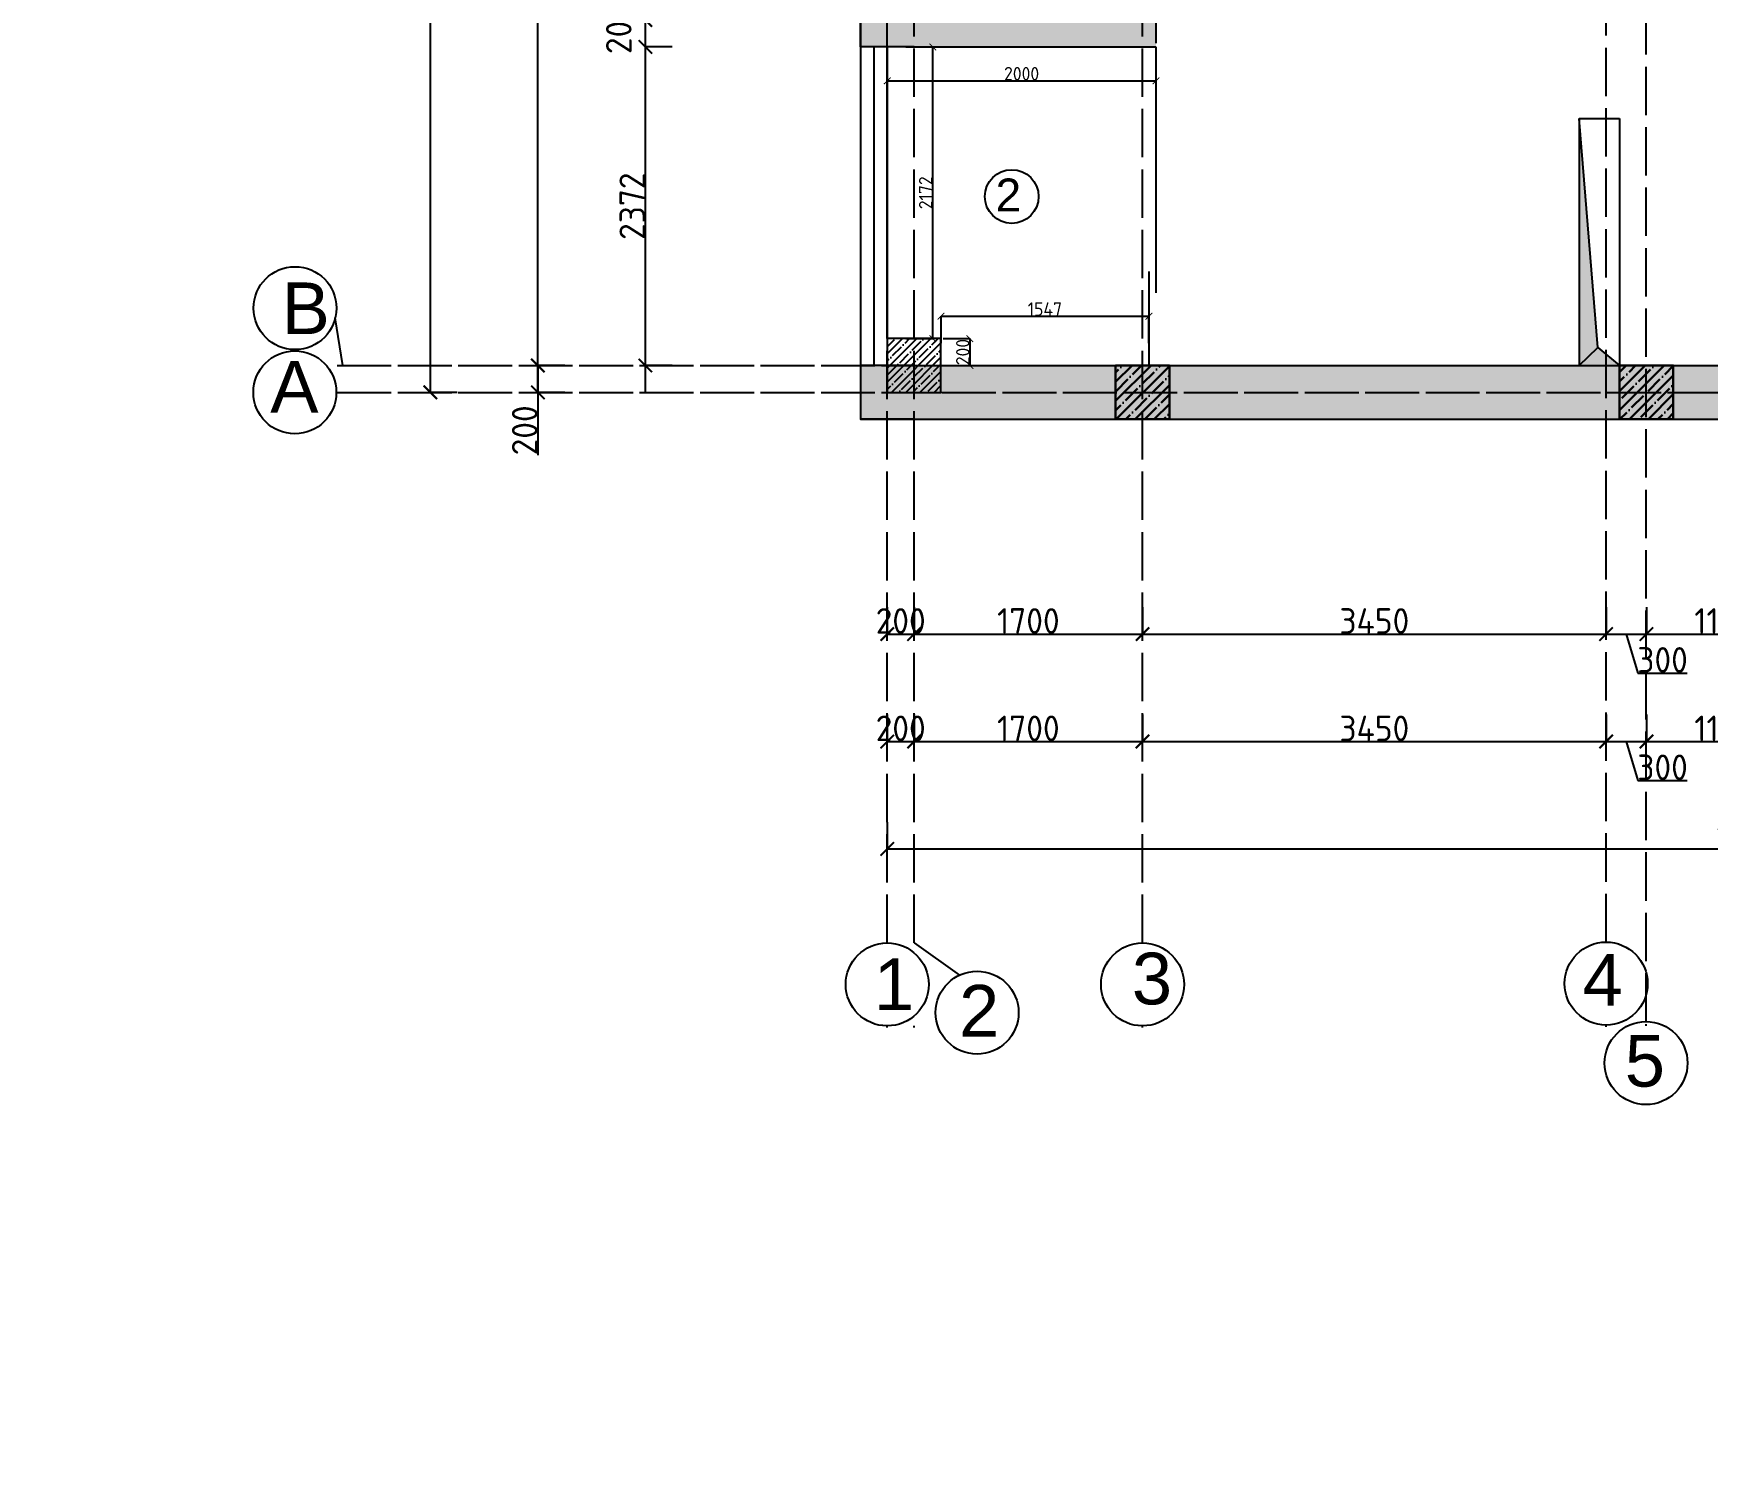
# Model space of a CAD drawing. Header units: millimetres. Extents: x -178199094 to 13669908, y -30538122 to 6091408.
# Drawn here: x 337122 to 349581, y 48285 to 58889 of the extents above; entities that cross this region are included whole.
import ezdxf

# ---------------------------------------------------------------- set-up
doc = ezdxf.new("R2010")
doc.units = ezdxf.units.MM
doc.linetypes.add('ACAD_ISO02W100', pattern=[15, 12, -3])
for name, color, linetype in [('0_Rəng_Yaşıllıqlar', 7, 'Continuous'), ('Plan 1', 7, 'Continuous'), ('Plan 2', 7, 'Continuous')]:
    doc.layers.add(name, color=color, linetype=linetype)
doc.styles.add('gost', font='GOST Common.ttf')
doc.styles.get("Standard").update_dxf_attribs({"font": 'arial.ttf'})
doc.dimstyles.new('GOST', dxfattribs={"dimtxt": 190, "dimasz": 100, "dimexe": 0.18, "dimexo": 0.06, "dimgap": 3, "dimtad": 1, "dimdec": 0, "dimzin": 0, "dimdsep": 46, "dimtxsty": 'gost', "dimblk": 'ARCHTICK', "dimcen": 0.09, "dimclrt": 256, "dimadec": 0, "dimazin": 0, "dimtfac": 1, "dimtdec": 0, "dimtofl": 0, "dimtmove": 0, "dimatfit": 3, "dimldrblk": 'ARCHTICK', "dimfxl": 200, "dimfxlon": 1, "dimtolj": 1, "dimtzin": 0, "dimarcsym": 0})
pattern_1 = [(45, (290801.86, 43216), (-70.71068, 70.71068), []), (45, (290872.57, 43216), (-70.71068, 70.71068), [125, -25, 0, -25])]

# ---------------------------------------------------------------- blocks, each defined once
blk = doc.blocks.new('_ArchTick')
at = {"color": 0, "linetype": 'ByBlock', "const_width": 0.15}
blk.add_lwpolyline([(-0.5, -0.5), (0.5, 0.5)], dxfattribs=at)
blk = doc.blocks.new('*D155')
at = {"color": 0, "lineweight": -2, "transparency": 16777216}
for p, q in [((341876, 58789), (341676, 58789)), ((341676, 56417), (341676, 58789)), ((341876, 56417), (341676, 56417))]:
    blk.add_line(p, q, dxfattribs=at)
at = {"layer": 'Defpoints', "color": 0, "transparency": 16777216}
for p in [(341676, 58789), (343276, 58789), (343276, 56417)]:
    blk.add_point(p, dxfattribs=at)
at = {"color": 0, "lineweight": -2, "transparency": 16777216, "xscale": 100, "yscale": 100, "zscale": 100}
for p, rotation in [((341676, 58789), 90), ((341676, 56417), 270)]:
    blk.add_blockref('_ArchTick', p, dxfattribs=dict(at, rotation=rotation))
at = {"transparency": 16777216, "insert": (341578, 57603), "char_height": 190, "attachment_point": 5, "rotation": 90, "style": 'gost'}
blk.add_mtext('\\A1;2372', dxfattribs=at)
blk = doc.blocks.new('*D156')
at = {"color": 0, "lineweight": -2, "transparency": 16777216}
for p, q in [((341876, 58989), (341676, 58989)), ((341676, 58789), (341676, 58989)), ((341876, 58789), (341676, 58789))]:
    blk.add_line(p, q, dxfattribs=at)
at = {"layer": 'Defpoints', "color": 0, "transparency": 16777216}
for p in [(341676, 58989), (343276, 58989), (343276, 58789)]:
    blk.add_point(p, dxfattribs=at)
at = {"color": 0, "lineweight": -2, "transparency": 16777216, "xscale": 100, "yscale": 100, "zscale": 100}
for p, rotation in [((341676, 58989), 90), ((341676, 58789), 270)]:
    blk.add_blockref('_ArchTick', p, dxfattribs=dict(at, rotation=rotation))
at = {"transparency": 16777216, "insert": (341478, 58922), "char_height": 190, "attachment_point": 5, "rotation": 90, "style": 'gost'}
blk.add_mtext('\\A1;200', dxfattribs=at)
blk = doc.blocks.new('*D160')
at = {"color": 0, "lineweight": -2, "transparency": 16777216}
for p, q in [((341076, 62617), (340876, 62617)), ((340876, 56417), (340876, 62617)), ((341076, 56417), (340876, 56417))]:
    blk.add_line(p, q, dxfattribs=at)
at = {"layer": 'Defpoints', "color": 0, "transparency": 16777216}
for p in [(340876, 62617), (343476, 62617), (343376, 56417)]:
    blk.add_point(p, dxfattribs=at)
at = {"color": 0, "lineweight": -2, "transparency": 16777216, "xscale": 100, "yscale": 100, "zscale": 100}
for p, rotation in [((340876, 62617), 90), ((340876, 56417), 270)]:
    blk.add_blockref('_ArchTick', p, dxfattribs=dict(at, rotation=rotation))
at = {"transparency": 16777216, "insert": (340778, 59517), "char_height": 190, "attachment_point": 5, "rotation": 90, "style": 'gost'}
blk.add_mtext('\\A1;6200', dxfattribs=at)
blk = doc.blocks.new('*D162')
at = {"color": 0, "lineweight": -2, "transparency": 16777216}
for p, q in [((341076, 56417), (340876, 56417)), ((340876, 56417), (340876, 56217)), ((341076, 56217), (340876, 56217)), ((340876, 56217), (340876, 55750))]:
    blk.add_line(p, q, dxfattribs=at)
at = {"layer": 'Defpoints', "color": 0, "transparency": 16777216}
for p in [(345376, 56417), (340876, 56217), (345376, 56217)]:
    blk.add_point(p, dxfattribs=at)
at = {"color": 0, "lineweight": -2, "transparency": 16777216, "xscale": 100, "yscale": 100, "zscale": 100}
for p, rotation in [((340876, 56417), 90), ((340876, 56217), 270)]:
    blk.add_blockref('_ArchTick', p, dxfattribs=dict(at, rotation=rotation))
at = {"transparency": 16777216, "insert": (340778, 55934), "char_height": 190, "attachment_point": 5, "rotation": 90, "style": 'gost'}
blk.add_mtext('\\A1;200', dxfattribs=at)
blk = doc.blocks.new('*D163')
at = {"color": 0, "lineweight": -2, "transparency": 16777216}
for p, q in [((340276, 66617), (340076, 66617)), ((340076, 56217), (340076, 66617)), ((340276, 56217), (340076, 56217))]:
    blk.add_line(p, q, dxfattribs=at)
at = {"layer": 'Defpoints', "color": 0, "transparency": 16777216}
for p in [(340076, 66617), (345376, 66617), (345376, 56217)]:
    blk.add_point(p, dxfattribs=at)
at = {"color": 0, "lineweight": -2, "transparency": 16777216, "xscale": 100, "yscale": 100, "zscale": 100}
for p, rotation in [((340076, 66617), 90), ((340076, 56217), 270)]:
    blk.add_blockref('_ArchTick', p, dxfattribs=dict(at, rotation=rotation))
at = {"transparency": 16777216, "insert": (339978, 61417), "char_height": 190, "attachment_point": 5, "rotation": 90, "style": 'gost'}
blk.add_mtext('\\A1;10400', dxfattribs=at)
blk = doc.blocks.new('*D167')
at = {"color": 0, "lineweight": -2, "transparency": 16777216}
for p, q in [((343476, 54617), (343476, 54417)), ((343676, 54617), (343676, 54417)), ((343476, 54417), (343676, 54417))]:
    blk.add_line(p, q, dxfattribs=at)
at = {"layer": 'Defpoints', "color": 0, "transparency": 16777216}
for p in [(343476, 56017), (343676, 56017), (343676, 54417)]:
    blk.add_point(p, dxfattribs=at)
at = {"color": 0, "lineweight": -2, "transparency": 16777216, "xscale": 100, "yscale": 100, "zscale": 100, "rotation": 180}
blk.add_blockref('_ArchTick', (343476, 54417), dxfattribs=at)
at = {"color": 0, "lineweight": -2, "transparency": 16777216, "xscale": 100, "yscale": 100, "zscale": 100}
blk.add_blockref('_ArchTick', (343676, 54417), dxfattribs=at)
at = {"transparency": 16777216, "insert": (343576, 54515), "char_height": 190, "attachment_point": 5, "style": 'gost'}
blk.add_mtext('\\A1;200', dxfattribs=at)
blk = doc.blocks.new('*D168')
at = {"color": 0, "lineweight": -2, "transparency": 16777216}
for p, q in [((343676, 54617), (343676, 54417)), ((345376, 54617), (345376, 54417)), ((343676, 54417), (345376, 54417))]:
    blk.add_line(p, q, dxfattribs=at)
at = {"layer": 'Defpoints', "color": 0, "transparency": 16777216}
for p in [(345376, 56217), (343676, 56017), (345376, 54417)]:
    blk.add_point(p, dxfattribs=at)
at = {"color": 0, "lineweight": -2, "transparency": 16777216, "xscale": 100, "yscale": 100, "zscale": 100, "rotation": 180}
blk.add_blockref('_ArchTick', (343676, 54417), dxfattribs=at)
at = {"color": 0, "lineweight": -2, "transparency": 16777216, "xscale": 100, "yscale": 100, "zscale": 100}
blk.add_blockref('_ArchTick', (345376, 54417), dxfattribs=at)
at = {"transparency": 16777216, "insert": (344526, 54515), "char_height": 190, "attachment_point": 5, "style": 'gost'}
blk.add_mtext('\\A1;1700', dxfattribs=at)
blk = doc.blocks.new('*D117')
at = {"color": 0, "lineweight": -2, "transparency": 16777216}
for p, q in [((345376, 54617), (345376, 54417)), ((348826, 54617), (348826, 54417)), ((345376, 54417), (348826, 54417))]:
    blk.add_line(p, q, dxfattribs=at)
at = {"layer": 'Defpoints', "color": 0, "transparency": 16777216}
for p in [(348826, 62788), (345376, 56217), (348826, 54417)]:
    blk.add_point(p, dxfattribs=at)
at = {"color": 0, "lineweight": -2, "transparency": 16777216, "xscale": 100, "yscale": 100, "zscale": 100, "rotation": 180}
blk.add_blockref('_ArchTick', (345376, 54417), dxfattribs=at)
at = {"color": 0, "lineweight": -2, "transparency": 16777216, "xscale": 100, "yscale": 100, "zscale": 100}
blk.add_blockref('_ArchTick', (348826, 54417), dxfattribs=at)
at = {"transparency": 16777216, "insert": (347101, 54515), "char_height": 190, "attachment_point": 5, "style": 'gost'}
blk.add_mtext('\\A1;3450', dxfattribs=at)
blk = doc.blocks.new('*D169')
at = {"color": 0, "lineweight": -2, "transparency": 16777216}
for p, q in [((348826, 54617), (348826, 54417)), ((349126, 54617), (349126, 54417)), ((348826, 54417), (349126, 54417)), ((348976, 54417), (349063, 54127)), ((349063, 54127), (349430, 54127))]:
    blk.add_line(p, q, dxfattribs=at)
at = {"layer": 'Defpoints', "color": 0, "transparency": 16777216}
for p in [(348826, 62788), (349126, 56217), (349126, 54417)]:
    blk.add_point(p, dxfattribs=at)
at = {"color": 0, "lineweight": -2, "transparency": 16777216, "xscale": 100, "yscale": 100, "zscale": 100, "rotation": 180}
blk.add_blockref('_ArchTick', (348826, 54417), dxfattribs=at)
at = {"color": 0, "lineweight": -2, "transparency": 16777216, "xscale": 100, "yscale": 100, "zscale": 100}
blk.add_blockref('_ArchTick', (349126, 54417), dxfattribs=at)
at = {"transparency": 16777216, "insert": (349246, 54225), "char_height": 190, "attachment_point": 5, "style": 'gost'}
blk.add_mtext('\\A1;300', dxfattribs=at)
blk = doc.blocks.new('*D170')
at = {"color": 0, "lineweight": -2, "transparency": 16777216}
for p, q in [((349126, 54617), (349126, 54417)), ((350276, 54617), (350276, 54417)), ((349126, 54417), (350276, 54417))]:
    blk.add_line(p, q, dxfattribs=at)
at = {"layer": 'Defpoints', "color": 0, "transparency": 16777216}
for p in [(350276, 62967), (349126, 56217), (350276, 54417)]:
    blk.add_point(p, dxfattribs=at)
at = {"color": 0, "lineweight": -2, "transparency": 16777216, "xscale": 100, "yscale": 100, "zscale": 100, "rotation": 180}
blk.add_blockref('_ArchTick', (349126, 54417), dxfattribs=at)
at = {"color": 0, "lineweight": -2, "transparency": 16777216, "xscale": 100, "yscale": 100, "zscale": 100}
blk.add_blockref('_ArchTick', (350276, 54417), dxfattribs=at)
at = {"transparency": 16777216, "insert": (349701, 54515), "char_height": 190, "attachment_point": 5, "style": 'gost'}
blk.add_mtext('\\A1;1150', dxfattribs=at)
blk = doc.blocks.new('*D174')
at = {"color": 0, "lineweight": -2, "transparency": 16777216}
for p, q in [((343476, 53017), (343476, 52817)), ((356426, 53017), (356426, 52817)), ((343476, 52817), (356426, 52817))]:
    blk.add_line(p, q, dxfattribs=at)
at = {"layer": 'Defpoints', "color": 0, "transparency": 16777216}
for p in [(343476, 56417), (356426, 56417), (356426, 52817)]:
    blk.add_point(p, dxfattribs=at)
at = {"color": 0, "lineweight": -2, "transparency": 16777216, "xscale": 100, "yscale": 100, "zscale": 100, "rotation": 180}
blk.add_blockref('_ArchTick', (343476, 52817), dxfattribs=at)
at = {"color": 0, "lineweight": -2, "transparency": 16777216, "xscale": 100, "yscale": 100, "zscale": 100}
blk.add_blockref('_ArchTick', (356426, 52817), dxfattribs=at)
at = {"transparency": 16777216, "insert": (349951, 52915), "char_height": 190, "attachment_point": 5, "style": 'gost'}
blk.add_mtext('\\A1;12950', dxfattribs=at)
blk = doc.blocks.new('*D214')
at = {"color": 0, "lineweight": -2, "transparency": 16777216}
for p, q in [((343615, 58789), (343815, 58789)), ((343815, 56617), (343815, 58789)), ((343615, 56617), (343815, 56617))]:
    blk.add_line(p, q, dxfattribs=at)
at = {"layer": 'Defpoints', "color": 0, "transparency": 16777216}
for p in [(343476, 58789), (343815, 58789), (343476, 56617)]:
    blk.add_point(p, dxfattribs=at)
at = {"color": 0, "lineweight": -2, "transparency": 16777216, "xscale": 50, "yscale": 50, "zscale": 50}
for p, rotation in [((343815, 58789), 90), ((343815, 56617), 270)]:
    blk.add_blockref('_ArchTick', p, dxfattribs=dict(at, rotation=rotation))
at = {"transparency": 16777216, "insert": (343762, 57703), "char_height": 100, "attachment_point": 5, "rotation": 90, "style": 'gost'}
blk.add_mtext('\\A1;2172', dxfattribs=at)
blk = doc.blocks.new('*D215')
at = {"color": 0, "lineweight": -2, "transparency": 16777216}
for p, q in [((343476, 58737), (343476, 58537)), ((345476, 58737), (345476, 58537)), ((343476, 58537), (345476, 58537))]:
    blk.add_line(p, q, dxfattribs=at)
at = {"layer": 'Defpoints', "color": 0, "transparency": 16777216}
for p in [(343476, 58789), (345476, 58789), (345476, 58537)]:
    blk.add_point(p, dxfattribs=at)
at = {"color": 0, "lineweight": -2, "transparency": 16777216, "xscale": 50, "yscale": 50, "zscale": 50, "rotation": 180}
blk.add_blockref('_ArchTick', (343476, 58537), dxfattribs=at)
at = {"color": 0, "lineweight": -2, "transparency": 16777216, "xscale": 50, "yscale": 50, "zscale": 50}
blk.add_blockref('_ArchTick', (345476, 58537), dxfattribs=at)
at = {"transparency": 16777216, "insert": (344476, 58590), "char_height": 100, "attachment_point": 5, "style": 'gost'}
blk.add_mtext('\\A1;2000', dxfattribs=at)
blk = doc.blocks.new('*D216')
at = {"color": 0, "lineweight": -2, "transparency": 16777216}
for p, q in [((343891, 56617), (344091, 56617)), ((344091, 56617), (344091, 56417)), ((343891, 56417), (344091, 56417))]:
    blk.add_line(p, q, dxfattribs=at)
at = {"layer": 'Defpoints', "color": 0, "transparency": 16777216}
for p in [(343815, 56617), (343815, 56417), (344091, 56417)]:
    blk.add_point(p, dxfattribs=at)
at = {"color": 0, "lineweight": -2, "transparency": 16777216, "xscale": 50, "yscale": 50, "zscale": 50}
for p, rotation in [((344091, 56617), 90), ((344091, 56417), 270)]:
    blk.add_blockref('_ArchTick', p, dxfattribs=dict(at, rotation=rotation))
at = {"transparency": 16777216, "insert": (344038, 56517), "char_height": 100, "attachment_point": 5, "rotation": 90, "style": 'gost'}
blk.add_mtext('\\A1;200', dxfattribs=at)
blk = doc.blocks.new('*D217')
at = {"color": 0, "lineweight": -2, "transparency": 16777216}
for p, q in [((343876, 56584), (343876, 56785)), ((343876, 56784), (345423, 56784)), ((345423, 56584), (345423, 56785))]:
    blk.add_line(p, q, dxfattribs=at)
at = {"layer": 'Defpoints', "color": 0, "transparency": 16777216}
for p in [(345423, 56784), (343876, 56417), (345423, 56417)]:
    blk.add_point(p, dxfattribs=at)
at = {"color": 0, "lineweight": -2, "transparency": 16777216, "xscale": 50, "yscale": 50, "zscale": 50, "rotation": 180}
blk.add_blockref('_ArchTick', (343876, 56784), dxfattribs=at)
at = {"color": 0, "lineweight": -2, "transparency": 16777216, "xscale": 50, "yscale": 50, "zscale": 50}
blk.add_blockref('_ArchTick', (345423, 56784), dxfattribs=at)
at = {"transparency": 16777216, "insert": (344649, 56837), "char_height": 100, "attachment_point": 5, "style": 'gost'}
blk.add_mtext('\\A1;1547', dxfattribs=at)
blk = doc.blocks.new('*D120')
at = {"color": 0, "lineweight": -2, "transparency": 16777216}
for p, q in [((343476, 53817), (343476, 53617)), ((343676, 53817), (343676, 53617)), ((343476, 53617), (343676, 53617))]:
    blk.add_line(p, q, dxfattribs=at)
at = {"layer": 'Defpoints', "color": 0, "transparency": 16777216}
for p in [(343476, 55217), (343676, 55217), (343676, 53617)]:
    blk.add_point(p, dxfattribs=at)
at = {"color": 0, "lineweight": -2, "transparency": 16777216, "xscale": 100, "yscale": 100, "zscale": 100, "rotation": 180}
blk.add_blockref('_ArchTick', (343476, 53617), dxfattribs=at)
at = {"color": 0, "lineweight": -2, "transparency": 16777216, "xscale": 100, "yscale": 100, "zscale": 100}
blk.add_blockref('_ArchTick', (343676, 53617), dxfattribs=at)
at = {"transparency": 16777216, "insert": (343576, 53715), "char_height": 190, "attachment_point": 5, "style": 'gost'}
blk.add_mtext('\\A1;200', dxfattribs=at)
blk = doc.blocks.new('*D121')
at = {"color": 0, "lineweight": -2, "transparency": 16777216}
for p, q in [((343676, 53817), (343676, 53617)), ((345376, 53817), (345376, 53617)), ((343676, 53617), (345376, 53617))]:
    blk.add_line(p, q, dxfattribs=at)
at = {"layer": 'Defpoints', "color": 0, "transparency": 16777216}
for p in [(345376, 55417), (343676, 55217), (345376, 53617)]:
    blk.add_point(p, dxfattribs=at)
at = {"color": 0, "lineweight": -2, "transparency": 16777216, "xscale": 100, "yscale": 100, "zscale": 100, "rotation": 180}
blk.add_blockref('_ArchTick', (343676, 53617), dxfattribs=at)
at = {"color": 0, "lineweight": -2, "transparency": 16777216, "xscale": 100, "yscale": 100, "zscale": 100}
blk.add_blockref('_ArchTick', (345376, 53617), dxfattribs=at)
at = {"transparency": 16777216, "insert": (344526, 53715), "char_height": 190, "attachment_point": 5, "style": 'gost'}
blk.add_mtext('\\A1;1700', dxfattribs=at)
blk = doc.blocks.new('*D122')
at = {"color": 0, "lineweight": -2, "transparency": 16777216}
for p, q in [((345376, 53817), (345376, 53617)), ((348826, 53817), (348826, 53617)), ((345376, 53617), (348826, 53617))]:
    blk.add_line(p, q, dxfattribs=at)
at = {"layer": 'Defpoints', "color": 0, "transparency": 16777216}
for p in [(348826, 61988), (345376, 55417), (348826, 53617)]:
    blk.add_point(p, dxfattribs=at)
at = {"color": 0, "lineweight": -2, "transparency": 16777216, "xscale": 100, "yscale": 100, "zscale": 100, "rotation": 180}
blk.add_blockref('_ArchTick', (345376, 53617), dxfattribs=at)
at = {"color": 0, "lineweight": -2, "transparency": 16777216, "xscale": 100, "yscale": 100, "zscale": 100}
blk.add_blockref('_ArchTick', (348826, 53617), dxfattribs=at)
at = {"transparency": 16777216, "insert": (347101, 53715), "char_height": 190, "attachment_point": 5, "style": 'gost'}
blk.add_mtext('\\A1;3450', dxfattribs=at)
blk = doc.blocks.new('*D123')
at = {"color": 0, "lineweight": -2, "transparency": 16777216}
for p, q in [((348826, 53817), (348826, 53617)), ((349126, 53817), (349126, 53617)), ((348826, 53617), (349126, 53617)), ((348976, 53617), (349063, 53327)), ((349063, 53327), (349430, 53327))]:
    blk.add_line(p, q, dxfattribs=at)
at = {"layer": 'Defpoints', "color": 0, "transparency": 16777216}
for p in [(348826, 61988), (349126, 55417), (349126, 53617)]:
    blk.add_point(p, dxfattribs=at)
at = {"color": 0, "lineweight": -2, "transparency": 16777216, "xscale": 100, "yscale": 100, "zscale": 100, "rotation": 180}
blk.add_blockref('_ArchTick', (348826, 53617), dxfattribs=at)
at = {"color": 0, "lineweight": -2, "transparency": 16777216, "xscale": 100, "yscale": 100, "zscale": 100}
blk.add_blockref('_ArchTick', (349126, 53617), dxfattribs=at)
at = {"transparency": 16777216, "insert": (349246, 53425), "char_height": 190, "attachment_point": 5, "style": 'gost'}
blk.add_mtext('\\A1;300', dxfattribs=at)
blk = doc.blocks.new('*D124')
at = {"color": 0, "lineweight": -2, "transparency": 16777216}
for p, q in [((349126, 53817), (349126, 53617)), ((350276, 53817), (350276, 53617)), ((349126, 53617), (350276, 53617))]:
    blk.add_line(p, q, dxfattribs=at)
at = {"layer": 'Defpoints', "color": 0, "transparency": 16777216}
for p in [(350276, 62167), (349126, 55417), (350276, 53617)]:
    blk.add_point(p, dxfattribs=at)
at = {"color": 0, "lineweight": -2, "transparency": 16777216, "xscale": 100, "yscale": 100, "zscale": 100, "rotation": 180}
blk.add_blockref('_ArchTick', (349126, 53617), dxfattribs=at)
at = {"color": 0, "lineweight": -2, "transparency": 16777216, "xscale": 100, "yscale": 100, "zscale": 100}
blk.add_blockref('_ArchTick', (350276, 53617), dxfattribs=at)
at = {"transparency": 16777216, "insert": (349701, 53715), "char_height": 190, "attachment_point": 5, "style": 'gost'}
blk.add_mtext('\\A1;1150', dxfattribs=at)
blk = doc.blocks.new('*D218')
at = {"color": 0, "lineweight": -2, "transparency": 16777216}
for p, q in [((358026, 62797), (358226, 62797)), ((358226, 56217), (358226, 62797)), ((358026, 56217), (358226, 56217))]:
    blk.add_line(p, q, dxfattribs=at)
at = {"layer": 'Defpoints', "color": 0, "transparency": 16777216}
for p in [(349126, 62797), (358226, 62797), (349126, 56217)]:
    blk.add_point(p, dxfattribs=at)
at = {"color": 0, "lineweight": -2, "transparency": 16777216, "xscale": 100, "yscale": 100, "zscale": 100}
for p, rotation in [((358226, 62797), 90), ((358226, 56217), 270)]:
    blk.add_blockref('_ArchTick', p, dxfattribs=dict(at, rotation=rotation))
at = {"transparency": 16777216, "insert": (358128, 59507), "char_height": 190, "attachment_point": 5, "rotation": 90, "style": 'gost'}
blk.add_mtext('\\A1;6580', dxfattribs=at)

msp = doc.modelspace()

# ---------------------------------------------------------------- hatches: boundary and pattern name
at = {"ltscale": 50, "true_color": 0x636466, "transparency": 33554687}
h = msp.add_hatch(color=251, dxfattribs=at)
h.dxf.hatch_style = 1
h.paths.add_polyline_path([(356625.77868, 56417.03036), (356225.77868, 56417.03036), (343675.77868, 56417.03036), (343275.77868, 56417.03036), (343275.77868, 56017.03036), (356625.77868, 56017.03036)])
h.paths.add_polyline_path([(345475.77868, 58989.40218), (343675.77868, 58989.40218), (343675.77868, 58789.40218), (345475.77868, 58789.40218)])
h.paths.add_polyline_path([(354275.77868, 62967.03036), (350275.77868, 62967.03036), (350275.77868, 63147.41356), (350075.77868, 63147.41356), (350075.77868, 62767.03036), (354275.77868, 62767.03036)])
h.paths.add_polyline_path([(345551.93224, 61017.03036), (345475.77868, 61017.03036), (345475.77868, 60817.03036), (345551.93224, 60817.03036)], flags=17)
h.paths.add_polyline_path([(343675.77868, 58989.40218), (343275.77868, 58989.40218), (343275.77868, 58789.40218), (343675.77868, 58789.40218), (343675.77868, 58817.03036)])
h.paths.add_polyline_path([(346325.77868, 60817.03036), (346325.77868, 61017.03036), (346151.93224, 61017.03036), (346151.93224, 60817.03036)], flags=17)
h.paths.add_polyline_path([(354525.77868, 63057.2303), (354275.77868, 63057.2303), (354275.77868, 62967.03036), (354525.77868, 62967.03036)])
h.paths.add_polyline_path([(344015.77868, 66417.03036), (344015.77868, 66817.03036), (343275.77868, 66817.03036), (343275.77868, 66417.03036)])
h.paths.add_polyline_path([(344975.77868, 66817.03036), (344975.77868, 66417.03036), (345475.77868, 66417.03036), (349475.77868, 66417.03036), (356225.77868, 66417.03036), (356625.77868, 66417.03036), (356625.77868, 66817.03036)])
h.paths.add_polyline_path([(348875.77868, 62987.03036), (348675.77868, 62987.03036), (348675.77868, 62817.03036), (345475.77868, 62817.03036), (345275.77868, 62817.03036), (345275.77868, 59839.40218), (345475.77868, 59839.40218), (345475.77868, 60817.03036), (345475.77868, 62617.03036), (346375.77868, 62617.03036), (346375.77868, 62091.20255), (346575.77868, 62091.20255), (346575.77868, 62617.03036), (348625.77868, 62617.03036), (348875.77868, 62617.03036)])
h.paths.add_polyline_path([(350075.77868, 63917.03036), (350275.77868, 63917.03036), (350275.77868, 64217.03036), (349675.77868, 64217.03036), (349675.77868, 66417.03036), (349475.77868, 66417.03036), (349475.77868, 64217.03036), (348675.77868, 64217.03036), (348675.77868, 63737.03036), (348875.77868, 63737.03036), (348875.77868, 64017.03036), (350075.77868, 64017.03036)])
at = {"transparency": 33554687}
h = msp.add_hatch(color=7, dxfattribs=at)
h.dxf.hatch_style = 1
h.paths.add_polyline_path([(348625.77868, 58257.03036), (348625.77868, 56417.03036), (348763.71546, 56551.57914)])
h.paths.add_polyline_path([(348763.71546, 56551.57914), (348625.77868, 56417.03036), (348925.77868, 56417.03036)])
h = msp.add_hatch(dxfattribs=at)
h.set_pattern_fill('ANSI35', color=1, scale=300)
h.set_pattern_definition([(45, (290482.76, 33739.616), (-53.03301, 53.03301), []), (45, (290535.79, 33739.616), (-53.03301, 53.03301), [93.75, -18.75, 0, -18.75])])
h.paths.add_polyline_path([(343875.77868, 56617.03036), (343475.77868, 56617.03036), (343475.77868, 56217.03036), (343875.77868, 56217.03036)])
at = {"lineweight": 30, "transparency": 33554687}
h = msp.add_hatch(dxfattribs=at)
h.set_pattern_fill('ANSI35', color=1, scale=400)
h.set_pattern_definition(pattern_1)
h.paths.add_polyline_path([(345175.77868, 56417.03036), (345175.77868, 56017.03036), (345575.77868, 56017.03036), (345575.77868, 56417.03036)])
h = msp.add_hatch(dxfattribs=at)
h.set_pattern_fill('ANSI35', color=1, scale=400)
h.set_pattern_definition(pattern_1)
h.paths.add_polyline_path([(348925.77868, 56417.03036), (348925.77868, 56017.03036), (349325.77868, 56017.03036), (349325.77868, 56417.03036)])
at = {"layer": '0_Rəng_Yaşıllıqlar', "true_color": 0x636466, "transparency": 33554687}
h = msp.add_hatch(color=251, dxfattribs=at)
h.dxf.hatch_style = 1
h.paths.add_polyline_path([(345275.77868, 58789.40218), (345475.77868, 58789.40218), (345475.77868, 58817.03036), (345275.77868, 58817.03036)])

# ---------------------------------------------------------------- linework, layer by layer
at = {"color": 152, "true_color": 0x2776bb}
for p, q in [((343675.77868, 58789.40218), (343275.77868, 58789.40218)), ((343675.77868, 56417.03036), (343275.77868, 56417.03036))]:
    msp.add_line(p, q, dxfattribs=at)
for p, q in [((343675.77868, 58789.40218), (345275.77868, 58789.40218)), ((345275.77868, 58789.40218), (345475.77868, 58789.40218)), ((339424.43501, 56417.03036), (339368.42299, 56771.1608)), ((343675.77868, 52117.03036), (344013.40916, 51877.52414))]:
    msp.add_line(p, q)
at = {"lineweight": 25}
for p, q in [((345475.77868, 58789.40218), (345475.77868, 56958.17508)), ((345422.98408, 57116.5589), (345422.98408, 56417.03036))]:
    msp.add_line(p, q, dxfattribs=at)
at = {"color": 18, "true_color": 0x000000}
for p, q in [((348625.77868, 58257.03036), (348625.77868, 56417.03036)), ((348625.77868, 58257.03036), (348925.77868, 58257.03036)), ((348925.77868, 58257.03036), (348925.77868, 56417.03036)), ((343675.77868, 56417.03036), (356225.77868, 56417.03036))]:
    msp.add_line(p, q, dxfattribs=at)
for points in [[(344015.77868, 66817.03036), (343275.77868, 66817.03036), (343275.77868, 56017.03036), (356625.77868, 56017.03036)], [(343275.77868, 58789.40218), (343275.77868, 58989.40218), (345475.77868, 58989.40218)], [(345475.77868, 58989.40218), (345475.77868, 58817.03036)], [(348625.77868, 56417.03036), (348763.71546, 56551.57914), (348625.77868, 58257.03036)], [(348763.71546, 56551.57914), (348925.77868, 56417.03036)]]:
    msp.add_lwpolyline(points, dxfattribs=at)
at = {"color": 152, "true_color": 0x2776bb}
for points in [[(343475.77868, 56617.03036), (343475.77868, 62817.03036)], [(343275.77868, 58789.40218), (343275.77868, 56417.03036)], [(343375.77868, 58789.40218), (343375.77868, 56417.03036)], [(343475.77868, 58789.40218), (343475.77868, 56417.03036)], [(343675.77868, 56017.03036), (343275.77868, 56017.03036)], [(345575.77868, 56017.03036), (345175.77868, 56017.03036)], [(349325.77868, 56017.03036), (348925.77868, 56017.03036)]]:
    msp.add_lwpolyline(points, dxfattribs=at)
msp.add_lwpolyline([(343475.77868, 56217.03036), (343875.77868, 56217.03036), (343875.77868, 56617.03036), (343475.77868, 56617.03036)], close=True)
at = {"color": 18, "lineweight": 30, "true_color": 0x000000}
for points in [[(345175.77868, 56017.03036), (345575.77868, 56017.03036), (345575.77868, 56417.03036), (345175.77868, 56417.03036)], [(348925.77868, 56017.03036), (349325.77868, 56017.03036), (349325.77868, 56417.03036), (348925.77868, 56417.03036)]]:
    msp.add_lwpolyline(points, close=True, dxfattribs=at)
at = {"color": 1}
msp.add_circle((338361.65661, 48716.67136), 79667.78329, dxfattribs=at)
at = {"layer": 'Plan 1', "color": 251, "linetype": 'ACAD_ISO02W100', "ltscale": 30, "true_color": 0x636466}
for p, q in [((340075.77868, 56217.03036), (340075.77868, 66617.03036)), ((340875.77868, 56217.03036), (340875.77868, 66617.03036)), ((341675.77868, 56217.03036), (341675.77868, 66617.03036)), ((348825.95162, 52123.28726), (348825.95162, 62423.28726)), ((349123.04086, 51531.82581), (349123.04086, 62430.84286)), ((343475.77868, 52117.03036), (343475.77868, 62417.03036)), ((343675.77868, 52117.03036), (343675.77868, 62417.03036)), ((345375.77868, 52117.03036), (345375.77868, 62417.03036)), ((339382.9828, 56417.03036), (360382.95822, 56417.03036)), ((339424.43501, 56417.03036), (360525.77868, 56417.03036)), ((339382.9828, 56217.03036), (360525.77868, 56217.03036)), ((339424.43501, 56217.03036), (360525.77868, 56217.03036)), ((343475.77868, 54417.03036), (356425.77868, 54417.03036)), ((343475.77868, 53617.03036), (356425.77868, 53617.03036)), ((343475.77868, 52817.03036), (356425.77868, 52817.03036)), ((343475.77868, 51487.05103), (343475.77868, 51499.56483)), ((343675.77868, 51487.05103), (343675.77868, 51499.56483)), ((345375.77868, 51487.05103), (345375.77868, 51499.56483)), ((348825.95162, 51493.30793), (348825.95162, 51505.82173)), ((349123.04086, 51500.86352), (349123.04086, 51513.37733))]:
    msp.add_line(p, q, dxfattribs=at)
at = {"layer": 'Plan 1'}
for centre in [(339068.42246, 56844.06899), (339067.04591, 56217.03036), (343475.77868, 51808.2976), (345375.77868, 51808.2976), (348825.95162, 51814.5545), (344144.48384, 51597.99713), (349123.04086, 51222.43274)]:
    msp.add_circle(centre, 308.73277, dxfattribs=at)
at = {"layer": 'Plan 2'}
msp.add_circle((344402.16759, 57674.99256), 200, dxfattribs=at)

# ---------------------------------------------------------------- texts
at = {"layer": 'Plan 1', "char_height": 384.87481}
for s, insert, attachment_point in [('B', (338968.92954, 56650.57394), 7), ('1', (343376.28576, 52001.79264), 1), ('3', (345296.66056, 52044.51279), 1), ('4', (348651.37851, 52035.80173), 1), ('2', (344010.36026, 51804.33677), 1), ('5', (348964.9276, 51431.94436), 1)]:
    msp.add_mtext_dynamic_manual_height_columns(s, width=384.8748082, gutter_width=0.54982, heights=[0], dxfattribs=dict(at, insert=insert, attachment_point=attachment_point))
at = {"layer": 'Plan 1', "insert": (338884.35294, 56066.59244), "char_height": 384.8748082, "attachment_point": 7, "style": 'gost'}
msp.add_mtext_dynamic_manual_height_columns('{\\fArial|b0|i0|c238|p34;A}', width=384.8748082, gutter_width=0.54982, heights=[0], dxfattribs=at)
at = {"layer": 'Plan 2', "insert": (344281.81867, 57809.09408), "char_height": 245.41227, "attachment_point": 1}
msp.add_mtext_dynamic_manual_height_columns('2', width=245.4122714, gutter_width=0.81804, heights=[0], dxfattribs=at)

# ---------------------------------------------------------------- dimensions: what is measured, and where the dimension line sits
for base, p1, p2, picture, middle in [((340075.77868, 66617.03036), (345375.77868, 56217.03036), (345375.77868, 66617.03036), '*D163', (339977.77868, 61417.03036)), ((358225.77868, 62796.74003), (349125.77868, 56217.03036), (349125.77868, 62796.74003), '*D218', (358127.77868, 59506.8852)), ((340875.77868, 62617.03036), (343375.77868, 56417.03036), (343475.77868, 62617.03036), '*D160', (340777.77868, 59517.03036)), ((341675.77868, 58789.40218), (343275.77868, 56417.03036), (343275.77868, 58789.40218), '*D155', (341577.77868, 57603.21627)), ((340875.77868, 56217.03036), (345375.77868, 56417.03036), (345375.77868, 56217.03036), '*D162', (340777.77868, 55933.53036))]:
    dim = msp.add_linear_dim(base=base, p1=p1, p2=p2, angle=90, dimstyle='GOST')
    dim.commit()
    dim.dimension.update_dxf_attribs({"geometry": picture, "text_midpoint": middle})
for base, p1, p2, override, picture, middle in [((350275.56831, 54417.03036), (349125.77868, 56217.03036), (350275.56831, 62967.03036), {"dimtmove": 1}, '*D170', (349700.67349, 54515.03036)), ((348825.95162, 54417.03036), (345375.77868, 56217.03036), (348825.95162, 62787.96663), {"dimtmove": 1}, '*D117', (347100.86515, 54515.03036)), ((349125.77868, 54417.03036), (348825.95162, 62787.96663), (349125.77868, 56217.03036), {"dimtmove": 1}, '*D169', (349065.76915, 54225.35036)), ((350275.56831, 53617.03036), (349125.77868, 55417.03036), (350275.56831, 62167.03036), {"dimtmove": 1}, '*D124', (349700.67349, 53715.03036)), ((348825.95162, 53617.03036), (345375.77868, 55417.03036), (348825.95162, 61987.96663), {"dimtmove": 1}, '*D122', (347100.86515, 53715.03036)), ((349125.77868, 53617.03036), (348825.95162, 61987.96663), (349125.77868, 55417.03036), {"dimtmove": 1}, '*D123', (349065.76915, 53425.35036)), ((345475.77868, 58537.35097), (343475.77868, 58789.40218), (345475.77868, 58789.40218), {"dimtxt": 100, "dimasz": 50}, '*D215', (344475.77868, 58590.35097)), ((345422.98408, 56784.48191), (343875.77868, 56417.03036), (345422.98408, 56417.03036), {"dimtxt": 100, "dimasz": 50}, '*D217', (344649.38138, 56837.48191)), ((345375.77868, 54417.03036), (343675.77868, 56017.03036), (345375.77868, 56217.03036), {"dimtmove": 1}, '*D168', (344525.77868, 54515.03036)), ((345375.77868, 53617.03036), (343675.77868, 55217.03036), (345375.77868, 55417.03036), {"dimtmove": 1}, '*D121', (344525.77868, 53715.03036))]:
    dim = msp.add_linear_dim(base=base, p1=p1, p2=p2, dimstyle='GOST', override=override)
    dim.commit()
    dim.dimension.update_dxf_attribs({"geometry": picture, "text_midpoint": middle})
for base, p1, p2, override, picture, middle in [((341675.77868, 58989.40218), (343275.77868, 58789.40218), (343275.77868, 58989.40218), {"dimtmove": 1}, '*D156', (341477.77868, 58922.40218)), ((343814.67184, 58789.40218), (343475.77868, 56617.03036), (343475.77868, 58789.40218), {"dimtxt": 100, "dimasz": 50}, '*D214', (343761.67184, 57703.21627))]:
    dim = msp.add_linear_dim(base=base, p1=p1, p2=p2, angle=90, dimstyle='GOST', override=override)
    dim.commit()
    dim.dimension.update_dxf_attribs({"geometry": picture, "text_midpoint": middle})
dim = msp.add_linear_dim(base=(344091.19484, 56417.03036), p1=(343814.85184, 56617.03036), p2=(343814.85184, 56417.03036), angle=90, dimstyle='GOST', override={"dimtxt": 100, "dimasz": 50})
dim.commit()
dim.dimension.update_dxf_attribs({"geometry": '*D216', "text_midpoint": (344091.19484, 56517.03036), "dimtype": 160})
dim = msp.add_linear_dim(base=(356425.77868, 52817.03036), p1=(343475.77868, 56417.03036), p2=(356425.77868, 56417.03036), dimstyle='GOST')
dim.commit()
dim.dimension.update_dxf_attribs({"geometry": '*D174', "text_midpoint": (349950.77868, 52915.03036)})
for base, p1, p2, picture, middle in [((343675.77868, 54417.03036), (343475.77868, 56017.03036), (343675.77868, 56017.03036), '*D167', (343575.77868, 54417.03036)), ((343675.77868, 53617.03036), (343475.77868, 55217.03036), (343675.77868, 55217.03036), '*D120', (343575.77868, 53617.03036))]:
    dim = msp.add_linear_dim(base=base, p1=p1, p2=p2, dimstyle='GOST')
    dim.commit()
    dim.dimension.update_dxf_attribs({"geometry": picture, "text_midpoint": middle, "dimtype": 160})

doc.saveas('drawing.dxf')
